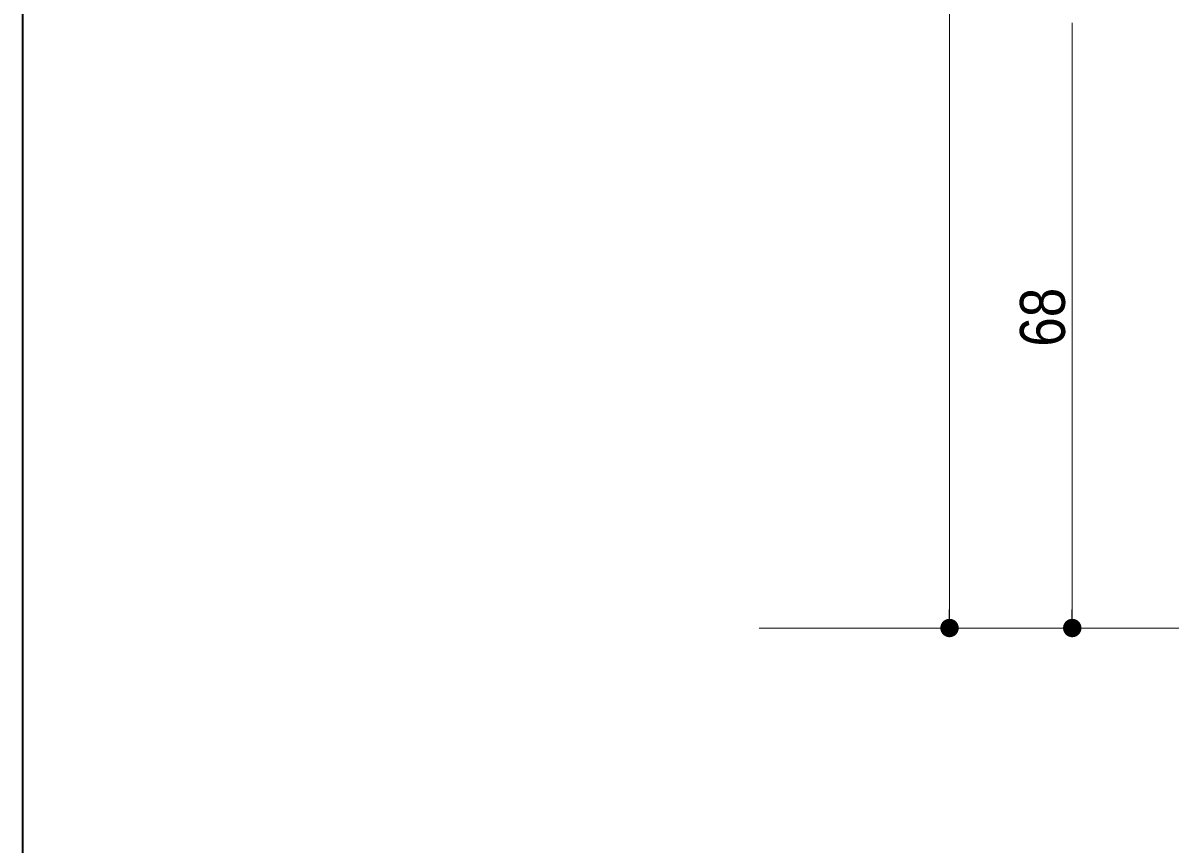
# Model space of a CAD drawing. Units: millimetres on the paper. Extents: x -396 to 396, y -304 to 304.
# Drawn here: x -368.8 to -275.3, y -237.6 to -170.7 of the extents above; entities that cross this region are included whole.
import ezdxf
from ezdxf.enums import TextEntityAlignment as Align

# ---------------------------------------------------------------- set-up
doc = ezdxf.new("R2010")
doc.units = ezdxf.units.MM
doc.header["$PDMODE"] = 32
doc.header["$PDSIZE"] = 0.5
for name, color, linetype, lineweight in [('0-0_2寸法-1', 7, 'Continuous', 15), ('0-1_0', 7, 'Continuous', 25), ('0-3_1図面枠', 7, 'Continuous', 20), ('0-5_3一般', 7, 'Continuous', 15)]:
    doc.layers.add(name, color=color, linetype=linetype, lineweight=lineweight)
doc.layers.add('0-2_Defpoints', color=7, linetype='Continuous')
doc.styles.add('ＭＳ Ｐゴシック', font='')
doc.styles.get('ＭＳ Ｐゴシック').set_extended_font_data('MS PGothic')

# ---------------------------------------------------------------- blocks, each defined once
blk = doc.blocks.new('グループ-2')
at = {"layer": '0-3_1図面枠', "lineweight": 35}
blk.add_lwpolyline([(-190, 277), (190, 277), (190, -277), (-190, -277)], close=True, dxfattribs=at)
blk = doc.blocks.new('図面枠')
at = {"layer": '0-3_1図面枠'}
blk.add_blockref('グループ-2', (0, 0), dxfattribs=at)
blk = doc.blocks.new('グループ-20')
at = {"layer": '0-5_3一般'}
blk.add_line((-130, -220), (30, -220), dxfattribs=at)
blk = doc.blocks.new('_Dot')
at = {"layer": '0-1_0'}
blk.add_line((-0.5, 0), (-1, 0), dxfattribs=at)
for points in [[(0, 0), (-0.5, 0), (-0.4961, 0.0627)], [(0, 0), (-0.4961, -0.0627), (-0.5, 0)], [(0, 0), (-0.4961, 0.0627), (-0.4843, 0.1243)], [(0, 0), (-0.4843, -0.1243), (-0.4961, -0.0627)], [(0, 0), (-0.4843, 0.1243), (-0.4649, 0.1841)], [(0, 0), (-0.4649, -0.1841), (-0.4843, -0.1243)], [(0, 0), (-0.4649, 0.1841), (-0.4382, 0.2409)], [(0, 0), (-0.4382, -0.2409), (-0.4649, -0.1841)], [(0, 0), (-0.4382, 0.2409), (-0.4045, 0.2939)], [(0, 0), (-0.4045, -0.2939), (-0.4382, -0.2409)], [(0, 0), (-0.4045, 0.2939), (-0.3645, 0.3423)], [(0, 0), (-0.3645, -0.3423), (-0.4045, -0.2939)], [(0, 0), (-0.3645, 0.3423), (-0.3187, 0.3853)], [(0, 0), (-0.3187, -0.3853), (-0.3645, -0.3423)], [(0, 0), (-0.3187, 0.3853), (-0.2679, 0.4222)], [(0, 0), (-0.2679, -0.4222), (-0.3187, -0.3853)], [(0, 0), (-0.2679, 0.4222), (-0.2129, 0.4524)], [(0, 0), (-0.2129, -0.4524), (-0.2679, -0.4222)], [(0, 0), (-0.2129, 0.4524), (-0.1545, 0.4755)], [(0, 0), (-0.1545, -0.4755), (-0.2129, -0.4524)], [(0, 0), (-0.1545, 0.4755), (-0.0937, 0.4911)], [(0, 0), (-0.0937, -0.4911), (-0.1545, -0.4755)], [(0, 0), (-0.0937, 0.4911), (-0.0314, 0.499)], [(0, 0), (-0.0314, -0.499), (-0.0937, -0.4911)], [(0, 0), (-0.0314, 0.499), (0.0314, 0.499)], [(0, 0), (0.0314, -0.499), (-0.0314, -0.499)], [(0, 0), (0.0314, 0.499), (0.0937, 0.4911)], [(0, 0), (0.0937, 0.4911), (0.1545, 0.4755)], [(0, 0), (0.1545, 0.4755), (0.2129, 0.4524)], [(0, 0), (0.2129, 0.4524), (0.2679, 0.4222)], [(0, 0), (0.2679, 0.4222), (0.3187, 0.3853)], [(0, 0), (0.3187, 0.3853), (0.3645, 0.3423)], [(0, 0), (0.3645, 0.3423), (0.4045, 0.2939)], [(0, 0), (0.4045, 0.2939), (0.4382, 0.2409)], [(0, 0), (0.4382, 0.2409), (0.4649, 0.1841)], [(0, 0), (0.4649, 0.1841), (0.4843, 0.1243)], [(0, 0), (0.4843, 0.1243), (0.4961, 0.0627)], [(0, 0), (0.4961, 0.0627), (0.5, 0)], [(0, 0), (0.0937, -0.4911), (0.0314, -0.499)], [(0, 0), (0.1545, -0.4755), (0.0937, -0.4911)], [(0, 0), (0.2129, -0.4524), (0.1545, -0.4755)], [(0, 0), (0.2679, -0.4222), (0.2129, -0.4524)], [(0, 0), (0.3187, -0.3853), (0.2679, -0.4222)], [(0, 0), (0.3645, -0.3423), (0.3187, -0.3853)], [(0, 0), (0.4045, -0.2939), (0.3645, -0.3423)], [(0, 0), (0.4382, -0.2409), (0.4045, -0.2939)], [(0, 0), (0.4649, -0.1841), (0.4382, -0.2409)], [(0, 0), (0.4843, -0.1243), (0.4649, -0.1841)], [(0, 0), (0.4961, -0.0627), (0.4843, -0.1243)], [(0, 0), (0.5, 0), (0.4961, -0.0627)]]:
    blk.add_solid(points, dxfattribs=at)

msp = doc.modelspace()

# ---------------------------------------------------------------- linework, layer by layer
at = {"layer": '0-0_2寸法-1'}
for p, q in [((-293.25, -218.499), (-293.25, 35.719)), ((-283.25, -218.499), (-283.25, -170.704)), ((-285.25, -220), (-295.25, -220)), ((-281.25, -220), (-281.24, -220))]:
    msp.add_line(p, q, dxfattribs=at)
at = {"layer": '0-2_Defpoints'}
msp.add_point((-283.25, -220), dxfattribs=at)

# ---------------------------------------------------------------- block references
at = {"layer": '0-0_2寸法-1', "xscale": 1.500684, "yscale": 1.500684, "rotation": 270}
for p in [(-293.25, -220), (-283.25, -220)]:
    msp.add_blockref('_Dot', p, dxfattribs=at)
at = {"layer": '0-3_1図面枠'}
msp.add_blockref('図面枠', (-178.75, 0), dxfattribs=at)
at = {"layer": '0-5_3一般'}
msp.add_blockref('グループ-20', (-178.75, 0), dxfattribs=at)

# ---------------------------------------------------------------- texts
at = {"layer": '0-0_2寸法-1', "style": 'ＭＳ Ｐゴシック', "width": 0.9}
msp.add_text('68', height=3.666, rotation=90, dxfattribs=at).set_placement((-282.744, -197.081), align=Align.BOTTOM_LEFT)

doc.saveas('drawing.dxf')
